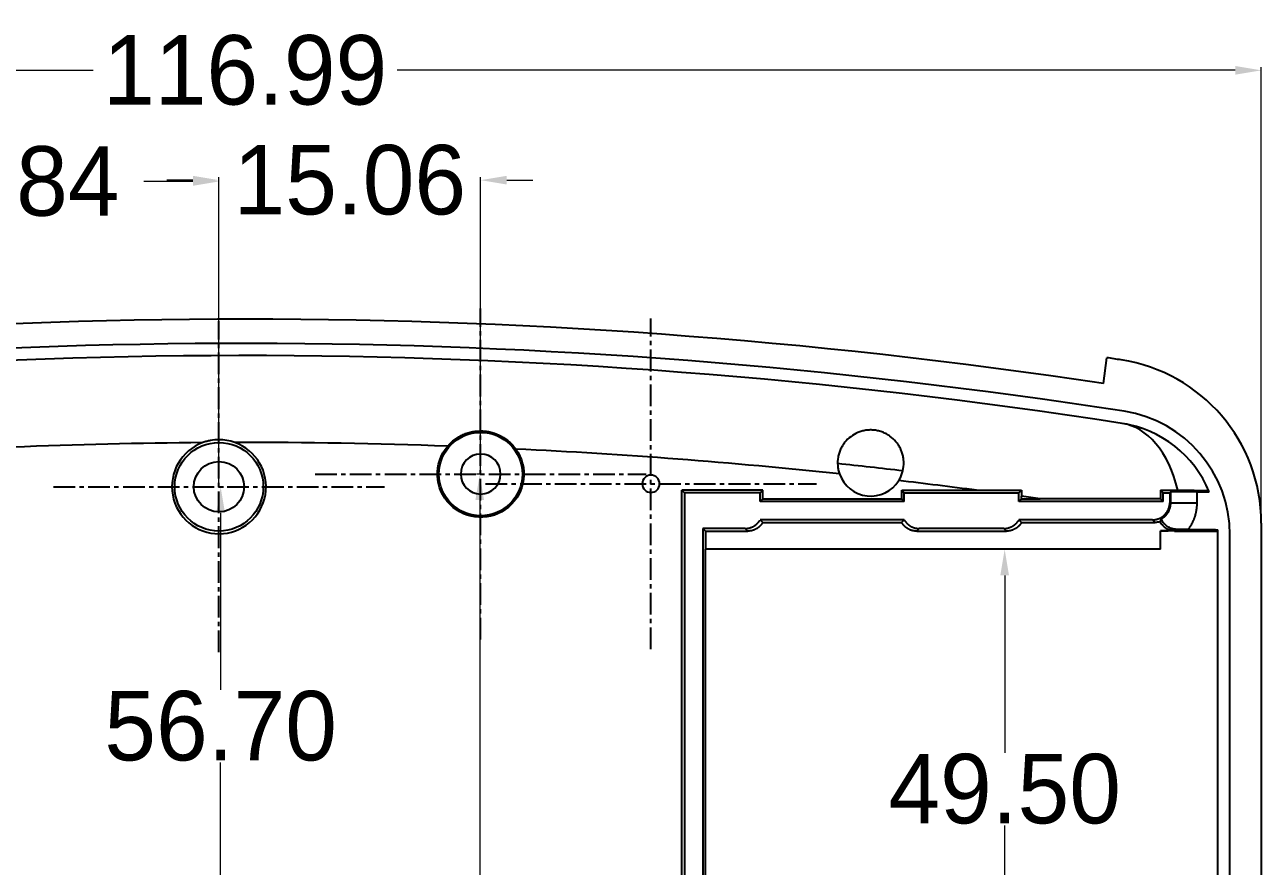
# Model space of a CAD drawing. Extents: x 129 to 859, y 362 to 693.
# Drawn here: x 228.4 to 299.5, y 494.1 to 542.6 of the extents above; entities that cross this region are included whole.
import ezdxf

# ---------------------------------------------------------------- set-up
doc = ezdxf.new("R2010")
doc.units = 0
doc.header["$MEASUREMENT"] = 0
doc.linetypes.add('CENTER', pattern=[2, 1.25, -0.25, 0.25, -0.25])
doc.layers.add('12', color=7, linetype='Continuous')
doc.layers.add('TOP', color=7, linetype='Continuous')
doc.dimstyles.get("Standard").update_dxf_attribs({"dimtxt": 0.18, "dimasz": 0.18, "dimexe": 0.18, "dimexo": 0.0625, "dimgap": 0.09, "dimtad": 0, "dimtih": 1, "dimtoh": 1, "dimdec": 4, "dimzin": 0, "dimdsep": 46, "dimtxsty": 'Standard', "dimcen": 0.09, "dimadec": 0, "dimazin": 0, "dimtfac": 1, "dimtdec": 4, "dimtofl": 0, "dimtmove": 0, "dimatfit": 3, "dimfxl": 0, "dimtolj": 1, "dimtzin": 0, "dimarcsym": 0})

# ---------------------------------------------------------------- blocks, each defined once
blk = doc.blocks.new('*D6')
at = {"color": 0, "linetype": 'Continuous', "lineweight": 0}
for p, q in [((182.548, 487.679), (182.548, 540.118)), ((184.048, 539.938), (232.285, 539.938)), ((298.036, 539.938), (249.799, 539.938)), ((299.536, 487.679), (299.536, 540.118))]:
    blk.add_line(p, q, dxfattribs=at)
for points in [[(184.048, 540.188), (184.048, 539.688), (182.548, 539.938)], [(298.036, 540.188), (298.036, 539.688), (299.536, 539.938)]]:
    blk.add_solid(points, dxfattribs=at)
at = {"layer": 'Defpoints', "color": 0, "linetype": 'Continuous', "lineweight": 0}
for p in [(299.536, 539.938), (182.548, 487.616), (299.536, 487.616)]:
    blk.add_point(p, dxfattribs=at)
at = {"color": 0, "linetype": 'Continuous', "lineweight": 0, "insert": (241.042, 539.938), "char_height": 4, "attachment_point": 5}
blk.add_mtext('\\A1;116.99', dxfattribs=at)
blk = doc.blocks.new('*D14')
at = {"color": 0, "linetype": 'Continuous', "lineweight": 0}
for p, q in [((239.599, 515.966), (239.811, 515.966)), ((239.631, 514.466), (239.631, 504.276)), ((239.631, 460.766), (239.631, 500.096)), ((239.599, 459.266), (239.811, 459.266))]:
    blk.add_line(p, q, dxfattribs=at)
for points in [[(239.381, 514.466), (239.881, 514.466), (239.631, 515.966)], [(239.381, 460.766), (239.881, 460.766), (239.631, 459.266)]]:
    blk.add_solid(points, dxfattribs=at)
at = {"layer": 'Defpoints', "color": 0, "linetype": 'Continuous', "lineweight": 0}
for p in [(239.536, 515.966), (239.536, 459.266), (239.631, 459.266)]:
    blk.add_point(p, dxfattribs=at)
at = {"color": 0, "linetype": 'Continuous', "lineweight": 0, "insert": (239.631, 502.186), "char_height": 4, "attachment_point": 5}
blk.add_mtext('\\A1;56.70', dxfattribs=at)
blk = doc.blocks.new('*D15')
at = {"color": 0, "linetype": 'Continuous', "lineweight": 0}
for p, q in [((254.536, 516.697), (254.368, 516.697)), ((254.548, 515.197), (254.548, 479.268)), ((254.548, 460.036), (254.548, 475.088)), ((254.536, 458.536), (254.368, 458.536))]:
    blk.add_line(p, q, dxfattribs=at)
for points in [[(254.298, 515.197), (254.798, 515.197), (254.548, 516.697)], [(254.298, 460.036), (254.798, 460.036), (254.548, 458.536)]]:
    blk.add_solid(points, dxfattribs=at)
at = {"layer": 'Defpoints', "color": 0, "linetype": 'Continuous', "lineweight": 0}
for p in [(254.599, 516.697), (254.548, 458.536), (254.599, 458.536)]:
    blk.add_point(p, dxfattribs=at)
at = {"color": 0, "linetype": 'Continuous', "lineweight": 0, "insert": (254.548, 477.178), "char_height": 4, "attachment_point": 5}
blk.add_mtext('\\A1;58.16', dxfattribs=at)
blk = doc.blocks.new('*D17')
at = {"color": 0, "linetype": 'Continuous', "lineweight": 0}
for p, q in [((214.698, 514.759), (214.698, 533.721)), ((216.198, 533.541), (219.027, 533.541)), ((238.036, 533.541), (235.207, 533.541)), ((239.536, 516.029), (239.536, 533.721))]:
    blk.add_line(p, q, dxfattribs=at)
for points in [[(216.198, 533.791), (216.198, 533.291), (214.698, 533.541)], [(238.036, 533.791), (238.036, 533.291), (239.536, 533.541)]]:
    blk.add_solid(points, dxfattribs=at)
at = {"layer": 'Defpoints', "color": 0, "linetype": 'Continuous', "lineweight": 0}
for p in [(239.536, 533.541), (239.536, 515.966), (214.698, 514.697)]:
    blk.add_point(p, dxfattribs=at)
at = {"color": 0, "linetype": 'Continuous', "lineweight": 0, "insert": (227.117, 533.541), "char_height": 4, "attachment_point": 5}
blk.add_mtext('\\A1;24.84', dxfattribs=at)
blk = doc.blocks.new('*D18')
at = {"color": 0, "linetype": 'Continuous', "lineweight": 0}
for p, q in [((238.036, 533.615), (236.536, 533.615)), ((239.536, 516.029), (239.536, 533.795)), ((254.599, 516.759), (254.599, 533.795)), ((256.099, 533.615), (257.599, 533.615))]:
    blk.add_line(p, q, dxfattribs=at)
for points in [[(238.036, 533.865), (238.036, 533.365), (239.536, 533.615)], [(256.099, 533.865), (256.099, 533.365), (254.599, 533.615)]]:
    blk.add_solid(points, dxfattribs=at)
at = {"layer": 'Defpoints', "color": 0, "linetype": 'Continuous', "lineweight": 0}
for p in [(254.599, 533.615), (254.599, 516.697), (239.536, 515.966)]:
    blk.add_point(p, dxfattribs=at)
at = {"color": 0, "linetype": 'Continuous', "lineweight": 0, "insert": (247.068, 533.615), "char_height": 4, "attachment_point": 5}
blk.add_mtext('\\A1;15.06', dxfattribs=at)
blk = doc.blocks.new('*D23')
at = {"color": 0, "linetype": 'Continuous', "lineweight": 0}
for p, q in [((293.67, 512.366), (284.585, 512.366)), ((284.765, 510.866), (284.765, 500.653)), ((284.765, 464.366), (284.765, 496.473)), ((293.67, 462.866), (284.585, 462.866))]:
    blk.add_line(p, q, dxfattribs=at)
for points in [[(284.515, 510.866), (285.015, 510.866), (284.765, 512.366)], [(284.515, 464.366), (285.015, 464.366), (284.765, 462.866)]]:
    blk.add_solid(points, dxfattribs=at)
at = {"layer": 'Defpoints', "color": 0, "linetype": 'Continuous', "lineweight": 0}
for p in [(293.733, 512.366), (284.765, 462.866), (293.733, 462.866)]:
    blk.add_point(p, dxfattribs=at)
at = {"color": 0, "linetype": 'Continuous', "lineweight": 0, "insert": (284.765, 498.563), "char_height": 4, "attachment_point": 5}
blk.add_mtext('\\A1;49.50', dxfattribs=at)

msp = doc.modelspace()

# ---------------------------------------------------------------- linework, layer by layer
at = {"layer": '12', "color": 252, "linetype": 'Continuous'}
for p, q in [((290.463, 521.905), (290.646, 523.395)), ((266.188, 515.766), (266.336, 515.618)), ((266.188, 492.666), (266.188, 515.766)), ((270.836, 515.766), (266.188, 515.766)), ((266.336, 515.618), (266.336, 459.615)), ((270.688, 515.618), (266.336, 515.618)), ((270.836, 515.766), (270.688, 515.618)), ((270.688, 515.118), (270.688, 515.618)), ((270.836, 515.266), (270.836, 515.766)), ((278.836, 515.766), (278.985, 515.618)), ((278.836, 515.266), (278.836, 515.766)), ((278.836, 515.766), (283.149, 515.766)), ((278.985, 515.118), (278.985, 515.618)), ((278.985, 515.618), (285.588, 515.618)), ((285.736, 515.766), (285.588, 515.618)), ((285.588, 515.118), (285.588, 515.618)), ((285.736, 515.266), (285.736, 515.417)), ((293.738, 515.764), (293.885, 515.618)), ((293.885, 515.118), (293.885, 515.618)), ((293.885, 515.618), (294.274, 515.618)), ((294.323, 515.667), (294.274, 515.618)), ((294.274, 515.618), (294.274, 515.065)), ((294.323, 515.015), (294.323, 515.667)), ((295.823, 515.68), (296.542, 515.68)), ((295.823, 515.68), (295.823, 515.015)), ((270.688, 515.118), (270.836, 515.266)), ((278.985, 515.118), (270.688, 515.118)), ((270.836, 515.266), (278.836, 515.266)), ((278.836, 515.266), (278.985, 515.118)), ((285.736, 515.266), (285.588, 515.118)), ((293.885, 515.118), (285.588, 515.118)), ((285.736, 515.266), (286.804, 515.266)), ((293.737, 515.265), (293.885, 515.118)), ((294.274, 515.065), (294.323, 515.015)), ((295.823, 515.015), (294.323, 515.015)), ((270.688, 514.065), (270.84, 513.913)), ((278.985, 514.065), (270.688, 514.065)), ((278.833, 513.913), (278.985, 514.065)), ((285.74, 513.913), (285.588, 514.065)), ((293.274, 514.065), (285.588, 514.065)), ((293.426, 513.913), (293.274, 514.065)), ((267.384, 513.565), (267.536, 513.413)), ((267.384, 513.565), (267.384, 461.668)), ((269.822, 513.565), (267.384, 513.565)), ((267.536, 513.413), (267.536, 512.366)), ((267.536, 513.413), (269.974, 513.413)), ((269.974, 513.413), (269.822, 513.565)), ((270.84, 513.913), (278.833, 513.913)), ((279.851, 513.565), (279.699, 513.413)), ((279.699, 513.413), (284.874, 513.413)), ((284.722, 513.565), (279.851, 513.565)), ((284.874, 513.413), (284.722, 513.565)), ((285.74, 513.913), (293.426, 513.913)), ((293.733, 512.366), (293.733, 513.427)), ((297.036, 461.736), (297.036, 513.496)), ((299.536, 513.878), (299.536, 461.354)), ((297.736, 462.038), (297.736, 513.194)), ((267.536, 492.666), (267.536, 512.366)), ((293.733, 512.366), (267.536, 512.366))]:
    msp.add_line(p, q, dxfattribs=at)
for points in [[(295.823, 515.68, 0), (295.776, 515.68, 0), (295.73, 515.68, 0), (295.683, 515.68, 0), (295.636, 515.68, 0), (295.59, 515.68, 0), (295.544, 515.68, 0), (295.498, 515.68, 0), (295.452, 515.68, 0), (295.407, 515.68, 0), (295.362, 515.68, 0), (295.318, 515.68, 0), (295.274, 515.679, 0), (295.231, 515.679, 0), (295.188, 515.679, 0), (295.146, 515.679, 0), (295.104, 515.679, 0), (295.063, 515.678, 0), (295.023, 515.678, 0), (294.984, 515.678, 0), (294.946, 515.678, 0), (294.908, 515.678, 0), (294.872, 515.677, 0), (294.836, 515.677, 0), (294.801, 515.677, 0), (294.767, 515.677, 0), (294.734, 515.676, 0), (294.703, 515.676, 0), (294.672, 515.676, 0), (294.643, 515.675, 0), (294.614, 515.675, 0), (294.587, 515.675, 0), (294.561, 515.674, 0), (294.537, 515.674, 0), (294.513, 515.674, 0), (294.491, 515.673, 0), (294.47, 515.673, 0), (294.45, 515.672, 0), (294.432, 515.672, 0), (294.415, 515.672, 0), (294.4, 515.671, 0), (294.386, 515.671, 0), (294.373, 515.671, 0), (294.362, 515.67, 0), (294.352, 515.67, 0), (294.344, 515.669, 0), (294.337, 515.669, 0), (294.331, 515.669, 0), (294.327, 515.668, 0), (294.324, 515.668, 0)], [(293.274, 514.065, 0), (293.305, 514.065, 0), (293.337, 514.067, 0), (293.368, 514.069, 0), (293.399, 514.072, 0), (293.43, 514.077, 0), (293.461, 514.082, 0), (293.492, 514.089, 0), (293.523, 514.096, 0), (293.553, 514.104, 0), (293.583, 514.114, 0), (293.613, 514.124, 0), (293.642, 514.135, 0), (293.671, 514.147, 0), (293.7, 514.16, 0), (293.728, 514.174, 0), (293.756, 514.188, 0), (293.783, 514.204, 0), (293.81, 514.22, 0), (293.836, 514.238, 0), (293.862, 514.256, 0), (293.887, 514.274, 0), (293.911, 514.294, 0), (293.935, 514.314, 0), (293.958, 514.336, 0), (293.981, 514.357, 0), (294.003, 514.38, 0), (294.024, 514.403, 0), (294.044, 514.427, 0), (294.064, 514.452, 0), (294.083, 514.477, 0), (294.101, 514.503, 0), (294.118, 514.529, 0), (294.135, 514.556, 0), (294.15, 514.583, 0), (294.165, 514.611, 0), (294.179, 514.639, 0), (294.192, 514.667, 0), (294.204, 514.696, 0), (294.215, 514.726, 0), (294.225, 514.756, 0), (294.234, 514.786, 0), (294.242, 514.816, 0), (294.25, 514.846, 0), (294.256, 514.877, 0), (294.262, 514.908, 0), (294.266, 514.939, 0), (294.269, 514.97, 0), (294.272, 515.002, 0), (294.273, 515.033, 0)], [(293.779, 514.125, 0), (293.798, 514.135, 0), (293.817, 514.146, 0), (293.836, 514.157, 0), (293.855, 514.168, 0), (293.874, 514.18, 0), (293.892, 514.192, 0), (293.91, 514.205, 0), (293.927, 514.218, 0), (293.945, 514.232, 0), (293.962, 514.245, 0), (293.978, 514.26, 0), (293.995, 514.274, 0), (294.011, 514.289, 0), (294.027, 514.304, 0), (294.042, 514.32, 0), (294.057, 514.336, 0), (294.072, 514.352, 0), (294.086, 514.369, 0), (294.1, 514.386, 0), (294.114, 514.403, 0), (294.127, 514.421, 0), (294.14, 514.438, 0), (294.153, 514.456, 0), (294.165, 514.475, 0), (294.176, 514.493, 0), (294.188, 514.512, 0), (294.198, 514.531, 0), (294.209, 514.551, 0), (294.219, 514.57, 0), (294.228, 514.59, 0), (294.238, 514.61, 0), (294.246, 514.63, 0), (294.254, 514.65, 0), (294.262, 514.671, 0), (294.27, 514.692, 0), (294.276, 514.713, 0), (294.283, 514.734, 0), (294.289, 514.755, 0), (294.294, 514.776, 0), (294.299, 514.797, 0), (294.304, 514.819, 0), (294.308, 514.84, 0), (294.311, 514.862, 0), (294.315, 514.884, 0), (294.317, 514.906, 0), (294.319, 514.927, 0), (294.321, 514.949, 0), (294.322, 514.971, 0), (294.323, 514.993, 0)], [(295.823, 515.015, 0), (295.823, 514.983, 0), (295.822, 514.951, 0), (295.821, 514.918, 0), (295.82, 514.886, 0), (295.818, 514.854, 0), (295.816, 514.822, 0), (295.813, 514.789, 0), (295.81, 514.757, 0), (295.806, 514.725, 0), (295.802, 514.693, 0), (295.798, 514.661, 0), (295.793, 514.629, 0), (295.788, 514.597, 0), (295.782, 514.565, 0), (295.776, 514.534, 0), (295.77, 514.502, 0), (295.763, 514.47, 0), (295.756, 514.439, 0), (295.748, 514.408, 0), (295.74, 514.376, 0), (295.732, 514.345, 0), (295.723, 514.314, 0), (295.714, 514.283, 0), (295.704, 514.252, 0), (295.694, 514.222, 0), (295.683, 514.191, 0), (295.673, 514.161, 0), (295.661, 514.13, 0), (295.65, 514.1, 0), (295.638, 514.07, 0), (295.625, 514.04, 0), (295.613, 514.011, 0), (295.599, 513.981, 0), (295.586, 513.952, 0), (295.572, 513.923, 0), (295.558, 513.894, 0), (295.543, 513.865, 0), (295.528, 513.836, 0), (295.512, 513.808, 0), (295.497, 513.78, 0), (295.48, 513.752, 0), (295.464, 513.724, 0), (295.447, 513.696, 0), (295.43, 513.669, 0), (295.412, 513.642, 0), (295.394, 513.615, 0), (295.376, 513.588, 0), (295.358, 513.562, 0), (295.339, 513.536, 0)], [(269.822, 513.565, 0), (269.843, 513.565, 0), (269.864, 513.565, 0), (269.885, 513.567, 0), (269.906, 513.568, 0), (269.926, 513.57, 0), (269.947, 513.572, 0), (269.968, 513.575, 0), (269.989, 513.579, 0), (270.009, 513.582, 0), (270.03, 513.586, 0), (270.05, 513.591, 0), (270.071, 513.596, 0), (270.091, 513.601, 0), (270.111, 513.607, 0), (270.131, 513.614, 0), (270.151, 513.62, 0), (270.17, 513.627, 0), (270.19, 513.635, 0), (270.209, 513.643, 0), (270.229, 513.651, 0), (270.248, 513.66, 0), (270.267, 513.669, 0), (270.285, 513.678, 0), (270.304, 513.688, 0), (270.322, 513.699, 0), (270.34, 513.709, 0), (270.358, 513.72, 0), (270.375, 513.732, 0), (270.393, 513.743, 0), (270.41, 513.756, 0), (270.426, 513.768, 0), (270.443, 513.781, 0), (270.459, 513.794, 0), (270.475, 513.808, 0), (270.491, 513.821, 0), (270.506, 513.836, 0), (270.522, 513.85, 0), (270.536, 513.865, 0), (270.551, 513.88, 0), (270.565, 513.895, 0), (270.579, 513.911, 0), (270.592, 513.927, 0), (270.606, 513.943, 0), (270.618, 513.96, 0), (270.631, 513.977, 0), (270.643, 513.994, 0), (270.655, 514.011, 0), (270.666, 514.029, 0), (270.677, 514.047, 0)], [(278.985, 514.065, 0), (278.995, 514.047, 0), (279.006, 514.029, 0), (279.018, 514.011, 0), (279.029, 513.994, 0), (279.042, 513.977, 0), (279.054, 513.96, 0), (279.067, 513.943, 0), (279.08, 513.927, 0), (279.094, 513.911, 0), (279.107, 513.895, 0), (279.122, 513.88, 0), (279.136, 513.865, 0), (279.151, 513.85, 0), (279.166, 513.836, 0), (279.181, 513.821, 0), (279.197, 513.808, 0), (279.213, 513.794, 0), (279.229, 513.781, 0), (279.246, 513.768, 0), (279.263, 513.756, 0), (279.28, 513.743, 0), (279.297, 513.732, 0), (279.315, 513.72, 0), (279.333, 513.709, 0), (279.351, 513.699, 0), (279.369, 513.688, 0), (279.387, 513.678, 0), (279.406, 513.669, 0), (279.425, 513.66, 0), (279.444, 513.651, 0), (279.463, 513.643, 0), (279.482, 513.635, 0), (279.502, 513.627, 0), (279.522, 513.62, 0), (279.542, 513.614, 0), (279.562, 513.607, 0), (279.582, 513.601, 0), (279.602, 513.596, 0), (279.622, 513.591, 0), (279.643, 513.586, 0), (279.663, 513.582, 0), (279.684, 513.579, 0), (279.705, 513.575, 0), (279.725, 513.572, 0), (279.746, 513.57, 0), (279.767, 513.568, 0), (279.788, 513.567, 0), (279.809, 513.565, 0), (279.83, 513.565, 0)], [(284.722, 513.565, 0), (284.743, 513.565, 0), (284.764, 513.565, 0), (284.785, 513.567, 0), (284.806, 513.568, 0), (284.826, 513.57, 0), (284.847, 513.572, 0), (284.868, 513.575, 0), (284.889, 513.579, 0), (284.909, 513.582, 0), (284.93, 513.586, 0), (284.95, 513.591, 0), (284.971, 513.596, 0), (284.991, 513.601, 0), (285.011, 513.607, 0), (285.031, 513.614, 0), (285.051, 513.62, 0), (285.07, 513.627, 0), (285.09, 513.635, 0), (285.109, 513.643, 0), (285.129, 513.651, 0), (285.148, 513.66, 0), (285.167, 513.669, 0), (285.185, 513.678, 0), (285.204, 513.688, 0), (285.222, 513.699, 0), (285.24, 513.709, 0), (285.258, 513.72, 0), (285.275, 513.732, 0), (285.293, 513.743, 0), (285.31, 513.756, 0), (285.326, 513.768, 0), (285.343, 513.781, 0), (285.359, 513.794, 0), (285.375, 513.808, 0), (285.391, 513.821, 0), (285.406, 513.836, 0), (285.422, 513.85, 0), (285.436, 513.865, 0), (285.451, 513.88, 0), (285.465, 513.895, 0), (285.479, 513.911, 0), (285.492, 513.927, 0), (285.506, 513.943, 0), (285.518, 513.96, 0), (285.531, 513.977, 0), (285.543, 513.994, 0), (285.555, 514.011, 0), (285.566, 514.029, 0), (285.577, 514.047, 0)], [(293.71, 513.954, 0), (293.704, 513.952, 0), (293.699, 513.951, 0), (293.693, 513.949, 0), (293.687, 513.948, 0), (293.682, 513.946, 0), (293.676, 513.945, 0), (293.671, 513.943, 0), (293.665, 513.942, 0), (293.66, 513.94, 0), (293.654, 513.939, 0), (293.648, 513.938, 0), (293.643, 513.937, 0), (293.637, 513.935, 0), (293.631, 513.934, 0), (293.626, 513.933, 0), (293.62, 513.932, 0), (293.615, 513.931, 0), (293.609, 513.93, 0), (293.603, 513.929, 0), (293.598, 513.928, 0), (293.592, 513.927, 0), (293.586, 513.926, 0), (293.581, 513.925, 0), (293.575, 513.924, 0), (293.569, 513.923, 0), (293.563, 513.922, 0), (293.558, 513.922, 0), (293.552, 513.921, 0), (293.546, 513.92, 0), (293.541, 513.919, 0), (293.535, 513.919, 0), (293.529, 513.918, 0), (293.523, 513.918, 0), (293.518, 513.917, 0), (293.512, 513.916, 0), (293.506, 513.916, 0), (293.5, 513.916, 0), (293.495, 513.915, 0), (293.489, 513.915, 0), (293.483, 513.914, 0), (293.478, 513.914, 0), (293.472, 513.914, 0), (293.466, 513.914, 0), (293.46, 513.913, 0), (293.454, 513.913, 0), (293.449, 513.913, 0), (293.443, 513.913, 0), (293.437, 513.913, 0), (293.431, 513.913, 0)], [(270.84, 513.913, 0), (270.829, 513.895, 0), (270.818, 513.877, 0), (270.807, 513.859, 0), (270.795, 513.842, 0), (270.783, 513.825, 0), (270.77, 513.808, 0), (270.757, 513.792, 0), (270.744, 513.775, 0), (270.731, 513.759, 0), (270.717, 513.744, 0), (270.703, 513.728, 0), (270.688, 513.713, 0), (270.673, 513.698, 0), (270.658, 513.684, 0), (270.643, 513.67, 0), (270.627, 513.656, 0), (270.611, 513.642, 0), (270.595, 513.629, 0), (270.578, 513.616, 0), (270.561, 513.604, 0), (270.544, 513.592, 0), (270.527, 513.58, 0), (270.51, 513.568, 0), (270.492, 513.557, 0), (270.474, 513.547, 0), (270.455, 513.536, 0), (270.437, 513.527, 0), (270.418, 513.517, 0), (270.399, 513.508, 0), (270.38, 513.499, 0), (270.361, 513.491, 0), (270.342, 513.483, 0), (270.322, 513.475, 0), (270.303, 513.468, 0), (270.283, 513.462, 0), (270.263, 513.455, 0), (270.243, 513.45, 0), (270.222, 513.444, 0), (270.202, 513.439, 0), (270.182, 513.435, 0), (270.161, 513.43, 0), (270.14, 513.427, 0), (270.12, 513.423, 0), (270.099, 513.421, 0), (270.078, 513.418, 0), (270.057, 513.416, 0), (270.037, 513.415, 0), (270.016, 513.414, 0), (269.995, 513.413, 0)], [(279.699, 513.413, 0), (279.678, 513.413, 0), (279.657, 513.414, 0), (279.636, 513.415, 0), (279.615, 513.416, 0), (279.594, 513.418, 0), (279.573, 513.421, 0), (279.553, 513.423, 0), (279.532, 513.427, 0), (279.511, 513.43, 0), (279.491, 513.435, 0), (279.47, 513.439, 0), (279.45, 513.444, 0), (279.43, 513.45, 0), (279.41, 513.455, 0), (279.39, 513.462, 0), (279.37, 513.468, 0), (279.35, 513.475, 0), (279.331, 513.483, 0), (279.311, 513.491, 0), (279.292, 513.499, 0), (279.273, 513.508, 0), (279.254, 513.517, 0), (279.235, 513.527, 0), (279.217, 513.536, 0), (279.199, 513.547, 0), (279.181, 513.557, 0), (279.163, 513.568, 0), (279.145, 513.58, 0), (279.128, 513.592, 0), (279.111, 513.604, 0), (279.094, 513.616, 0), (279.078, 513.629, 0), (279.061, 513.642, 0), (279.045, 513.656, 0), (279.03, 513.67, 0), (279.014, 513.684, 0), (278.999, 513.698, 0), (278.984, 513.713, 0), (278.97, 513.728, 0), (278.956, 513.744, 0), (278.942, 513.759, 0), (278.928, 513.775, 0), (278.915, 513.792, 0), (278.902, 513.808, 0), (278.89, 513.825, 0), (278.878, 513.842, 0), (278.866, 513.859, 0), (278.854, 513.877, 0), (278.843, 513.895, 0)], [(285.74, 513.913, 0), (285.729, 513.895, 0), (285.718, 513.877, 0), (285.707, 513.859, 0), (285.695, 513.842, 0), (285.683, 513.825, 0), (285.67, 513.808, 0), (285.657, 513.792, 0), (285.644, 513.775, 0), (285.631, 513.759, 0), (285.617, 513.744, 0), (285.603, 513.728, 0), (285.588, 513.713, 0), (285.573, 513.698, 0), (285.558, 513.684, 0), (285.543, 513.67, 0), (285.527, 513.656, 0), (285.511, 513.642, 0), (285.495, 513.629, 0), (285.478, 513.616, 0), (285.461, 513.604, 0), (285.444, 513.592, 0), (285.427, 513.58, 0), (285.41, 513.568, 0), (285.392, 513.557, 0), (285.374, 513.547, 0), (285.355, 513.536, 0), (285.337, 513.527, 0), (285.318, 513.517, 0), (285.299, 513.508, 0), (285.28, 513.499, 0), (285.261, 513.491, 0), (285.242, 513.483, 0), (285.222, 513.475, 0), (285.203, 513.468, 0), (285.183, 513.462, 0), (285.163, 513.455, 0), (285.143, 513.45, 0), (285.122, 513.444, 0), (285.102, 513.439, 0), (285.082, 513.435, 0), (285.061, 513.43, 0), (285.04, 513.427, 0), (285.02, 513.423, 0), (284.999, 513.421, 0), (284.978, 513.418, 0), (284.957, 513.416, 0), (284.937, 513.415, 0), (284.916, 513.414, 0), (284.895, 513.413, 0)]]:
    msp.add_polyline3d(points, dxfattribs=at)
for centre, radius in [((254.599, 516.697), 2.4), ((239.536, 515.966), 2.549), ((239.536, 515.966), 1.45)]:
    msp.add_circle(centre, radius, dxfattribs=at)
at = {"layer": '12', "color": 252, "linetype": 'Continuous', "extrusion": (1e-16, 0, -1)}
msp.add_circle((-254.599, 516.697), 1.15, dxfattribs=at)
at = {"layer": '12', "color": 252, "linetype": 'Continuous', "extrusion": (0, 0, -1)}
msp.add_circle((-264.399, 516.136), 0.5, dxfattribs=at)
at = {"layer": '12', "color": 252, "linetype": 'Continuous'}
for centre, radius, start, end in [((240.986, 193.928), 331.688, 81.42141, 99.11038), ((240.986, 193.928), 330.288, 81.17809, 98.70719), ((240.986, 193.928), 329.588, 81.17809, 98.92803), ((240.986, 193.928), 333.188, 81.28412, 81.42854), ((290.036, 513.878), 9.5, 0, 81.28412), ((290.536, 513.194), 7.2, 0, 81.17809), ((290.536, 513.194), 6.5, 22.4885, 81.17809), ((240.986, 193.928), 324.588, 90.42064, 94.28325), ((239.536, 515.966), 2.707, 110.15937, 430.35658), ((240.986, 193.928), 324.588, 87.93121, 90.09531), ((240.986, 193.928), 324.588, 83.93971, 87.23879), ((277.052, 517.331), 1.904, 199.28894, 327.98448), ((240.986, 193.928), 324.588, 82.53646, 83.33371), ((240.986, 193.928), 324.588, 81.88523, 82.07556)]:
    msp.add_arc(centre, radius, start, end, dxfattribs=at)
at = {"layer": '12', "color": 252, "linetype": 'Continuous', "extrusion": (0, 0, -1)}
for centre, radius, start, end in [((-254.599, 516.697), 2.486, 144.51573, 400.31428), ((-240.986, 193.928), 325.188, 96.03014, 96.69644)]:
    msp.add_arc(centre, radius, start, end, dxfattribs=at)
at = {"layer": '12', "color": 252, "linetype": 'Continuous'}
for points, knots in [([(252.704, 518.305), (252.826, 518.449), (252.963, 518.577), (253.189, 518.745), (253.269, 518.798), (253.432, 518.892), (253.516, 518.935), (253.687, 519.01), (253.775, 519.042), (253.955, 519.098), (254.047, 519.121), (254.326, 519.173), (254.513, 519.186), (254.795, 519.175), (254.89, 519.165), (255.078, 519.136), (255.17, 519.116), (255.442, 519.041), (255.616, 518.971), (255.949, 518.791), (256.104, 518.683), (256.315, 518.497), (256.382, 518.43), (256.509, 518.289), (256.568, 518.216), (256.623, 518.139)], [0, 0, 0, 0, 0.125, 0.125, 0.1875, 0.1875, 0.25, 0.25, 0.3125, 0.3125, 0.375, 0.375, 0.5, 0.5, 0.5625, 0.5625, 0.625, 0.625, 0.75, 0.75, 0.875, 0.875, 0.9375, 0.9375, 1, 1, 1, 1]), ([(278.666, 516.322), (278.71, 516.391), (278.749, 516.463), (278.817, 516.612), (278.847, 516.69), (278.92, 516.925), (278.947, 517.085), (278.958, 517.329), (278.956, 517.41), (278.943, 517.569), (278.931, 517.647), (278.899, 517.802), (278.877, 517.879), (278.826, 518.028), (278.796, 518.1), (278.727, 518.239), (278.689, 518.307), (278.604, 518.438), (278.557, 518.501), (278.406, 518.679), (278.292, 518.785), (278.098, 518.925), (278.03, 518.967), (277.889, 519.043), (277.817, 519.077), (277.667, 519.135), (277.589, 519.16), (277.428, 519.2), (277.347, 519.214), (277.184, 519.233), (277.103, 519.237), (276.938, 519.234), (276.856, 519.227), (276.695, 519.203), (276.616, 519.187), (276.461, 519.143), (276.385, 519.117), (276.165, 519.024), (276.029, 518.945), (275.778, 518.755), (275.667, 518.647), (275.52, 518.465), (275.474, 518.401), (275.391, 518.267), (275.354, 518.197), (275.289, 518.054), (275.26, 517.98), (275.212, 517.828), (275.192, 517.749), (275.149, 517.51), (275.141, 517.348), (275.16, 517.102), (275.172, 517.02), (275.205, 516.859), (275.227, 516.78), (275.255, 516.702)], [0, 0, 0, 0, 0.03125, 0.03125, 0.0625, 0.0625, 0.125, 0.125, 0.15625, 0.15625, 0.1875, 0.1875, 0.21875, 0.21875, 0.25, 0.25, 0.28125, 0.28125, 0.3125, 0.3125, 0.375, 0.375, 0.40625, 0.40625, 0.4375, 0.4375, 0.46875, 0.46875, 0.5, 0.5, 0.53125, 0.53125, 0.5625, 0.5625, 0.59375, 0.59375, 0.625, 0.625, 0.6875, 0.6875, 0.75, 0.75, 0.78125, 0.78125, 0.8125, 0.8125, 0.84375, 0.84375, 0.875, 0.875, 0.9375, 0.9375, 0.96875, 0.96875, 1, 1, 1, 1]), ([(240.446, 518.516), (240.297, 518.569), (240.146, 518.608), (239.838, 518.661), (239.682, 518.674), (239.366, 518.673), (239.21, 518.658), (238.98, 518.617), (238.904, 518.6), (238.753, 518.559), (238.677, 518.535), (238.603, 518.508)], [0, 0, 0, 0, 0.25, 0.25, 0.5, 0.5, 0.75, 0.75, 0.875, 0.875, 1, 1, 1, 1]), ([(294.729, 515.764), (294.948, 515.764), (295.168, 515.763), (295.371, 515.762), (295.574, 515.762), (295.766, 515.761), (295.928, 515.759), (296.082, 515.758), (296.213, 515.757), (296.309, 515.755), (296.402, 515.753), (296.465, 515.752), (296.494, 515.75), (296.506, 515.749), (296.512, 515.751), (296.514, 515.747)], [0, 0, 0, 0, 0.233712, 0.233712, 0.233712, 0.468318, 0.468318, 0.468318, 0.691313, 0.691313, 0.691313, 0.906901, 0.906901, 0.906901, 1, 1, 1, 1]), ([(294.588, 513.424), (294.497, 513.424), (294.409, 513.437), (294.279, 513.473), (294.236, 513.488), (294.154, 513.524), (294.114, 513.545), (293.999, 513.614), (293.928, 513.671), (293.805, 513.801), (293.752, 513.874), (293.71, 513.954)], [0, 0, 0, 0, 0.25, 0.25, 0.375, 0.375, 0.5, 0.5, 0.75, 0.75, 1, 1, 1, 1]), ([(294.678, 513.514), (294.576, 513.515), (294.474, 513.532), (294.382, 513.561), (294.29, 513.591), (294.206, 513.633), (294.136, 513.68), (294.064, 513.728), (294.005, 513.782), (293.958, 513.833), (293.905, 513.891), (293.868, 513.946), (293.841, 513.991), (293.809, 514.045), (293.792, 514.086), (293.784, 514.107), (293.78, 514.117), (293.778, 514.121), (293.779, 514.126)], [0, 0, 0, 0, 0.160537, 0.160537, 0.160537, 0.320896, 0.320896, 0.320896, 0.483912, 0.483912, 0.483912, 0.668097, 0.668097, 0.668097, 0.890401, 0.890401, 0.890401, 1, 1, 1, 1]), ([(294.588, 513.424), (294.447, 513.425), (294.305, 513.425), (294.164, 513.426), (294.02, 513.426), (293.876, 513.427), (293.733, 513.427)], [0, 0, 0, 0, 0.495932, 0.495932, 0.495932, 1, 1, 1, 1]), ([(294.536, 513.416), (294.578, 513.416), (294.62, 513.416), (294.816, 513.416), (294.968, 513.416), (295.116, 513.416)], [0, 0, 0, 0, 0.212121, 0.212121, 1, 1, 1, 1]), ([(294.679, 513.514), (294.675, 513.511), (294.672, 513.508), (294.669, 513.505), (294.666, 513.502), (294.663, 513.498), (294.659, 513.495), (294.637, 513.473), (294.614, 513.45), (294.594, 513.431), (294.591, 513.427), (294.588, 513.424), (294.585, 513.421)], [0, 0, 0, 0, 0.007562, 0.007562, 0.007562, 0.201016, 0.201016, 0.201016, 0.961271, 0.961271, 0.961271, 1, 1, 1, 1]), ([(295.116, 513.416), (295.26, 513.416), (295.401, 513.416), (295.679, 513.416), (295.815, 513.416), (296.083, 513.416), (296.213, 513.416), (296.59, 513.416), (296.822, 513.416), (297.036, 513.416)], [0, 0, 0, 0, 0.197653, 0.197653, 0.39824, 0.39824, 0.598826, 0.598826, 1, 1, 1, 1]), ([(295.319, 513.51), (295.529, 513.509), (295.74, 513.507), (295.95, 513.506), (296.312, 513.503), (296.674, 513.5), (297.036, 513.496)], [0, 0, 0, 0, 0.367188, 0.367188, 0.367188, 1, 1, 1, 1])]:
    msp.add_open_spline(points, degree=3, knots=knots, dxfattribs=at)
for points in [[(294.729, 515.764), (294.217, 517.998), (292.946, 519.398), (291.533, 519.617)], [(283.149, 515.766), (284.011, 515.766), (284.874, 515.766), (285.736, 515.766)], [(285.736, 515.766), (285.736, 515.649), (285.736, 515.533), (285.736, 515.417)], [(293.738, 515.764), (293.738, 515.6), (293.738, 515.434), (293.737, 515.265)], [(293.738, 515.764), (294.069, 515.764), (294.399, 515.764), (294.729, 515.764)], [(293.737, 515.265), (291.427, 515.266), (289.116, 515.266), (286.804, 515.266)], [(293.779, 514.125), (293.757, 514.062), (293.734, 514.005), (293.71, 513.954)], [(294.168, 513.416), (294.041, 513.416), (293.913, 513.416), (293.785, 513.416)], [(295.319, 513.51), (295.102, 513.511), (294.889, 513.513), (294.678, 513.514)]]:
    msp.add_open_spline(points, degree=3, dxfattribs=at)
at = {"layer": 'TOP', "color": 43, "linetype": 'CENTER'}
for p, q in [((254.599, 507.172), (254.599, 526.222)), ((239.536, 506.441), (239.536, 525.491)), ((264.399, 506.611), (264.399, 525.661)), ((245.074, 516.697), (264.124, 516.697)), ((254.874, 516.136), (273.924, 516.136)), ((230.011, 515.966), (249.061, 515.966))]:
    msp.add_line(p, q, dxfattribs=at)

# ---------------------------------------------------------------- dimensions: what is measured, and where the dimension line sits
at = {"linetype": 'Continuous', "lineweight": 0}
for base, p1, p2, picture, middle in [((299.536, 539.938), (182.548, 487.616), (299.536, 487.616), '*D6', (241.042, 539.938)), ((239.536, 533.541), (214.698, 514.697), (239.536, 515.966), '*D17', (227.117, 533.541)), ((254.599, 533.615), (239.536, 515.966), (254.599, 516.697), '*D18', (247.068, 533.615))]:
    dim = msp.add_linear_dim(base=base, p1=p1, p2=p2, dimstyle='Standard', override={"dimtxt": 4, "dimasz": 1.5, "dimdec": 2, "dimdsep": 0, "dimtdec": 2, "dimlwd": 0, "dimlwe": 0}, dxfattribs=at)
    dim.commit()
    dim.dimension.update_dxf_attribs({"geometry": picture, "text_midpoint": middle})
for base, p1, p2, picture, middle in [((254.548, 458.536), (254.599, 516.697), (254.599, 458.536), '*D15', (254.548, 477.178)), ((239.631, 459.266), (239.536, 515.966), (239.536, 459.266), '*D14', (239.631, 502.186)), ((284.765, 462.866), (293.733, 512.366), (293.733, 462.866), '*D23', (284.765, 498.563))]:
    dim = msp.add_linear_dim(base=base, p1=p1, p2=p2, angle=90, dimstyle='Standard', override={"dimtxt": 4, "dimasz": 1.5, "dimdec": 2, "dimdsep": 0, "dimtdec": 2, "dimlwd": 0, "dimlwe": 0}, dxfattribs=at)
    dim.commit()
    dim.dimension.update_dxf_attribs({"geometry": picture, "text_midpoint": middle, "dimtype": 160})

doc.saveas('drawing.dxf')
